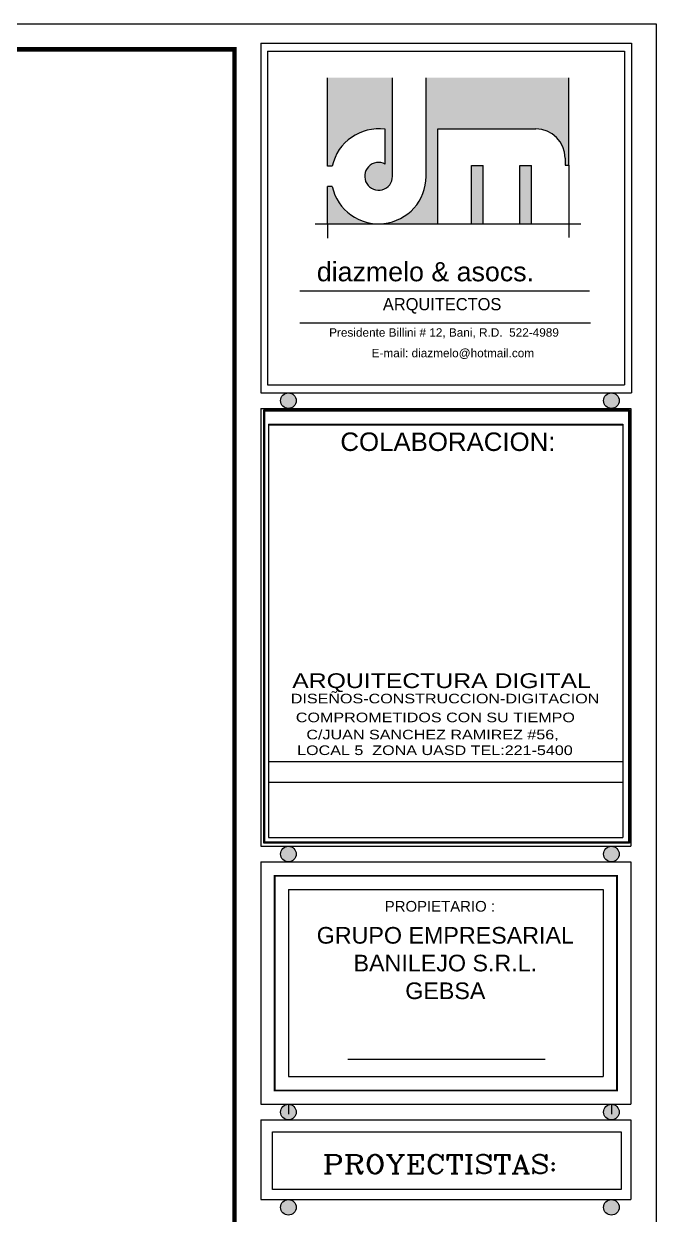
# Model space of a CAD drawing. Header units: feet. Extents: x 1019 to 2236, y -546 to 122.
# Drawn here: x 1108.02 to 1118.77, y -123.26 to -102.98 of the extents above; entities that cross this region are included whole.
import ezdxf
from ezdxf.enums import TextEntityAlignment as Align

# ---------------------------------------------------------------- set-up
doc = ezdxf.new("R2010")
doc.units = ezdxf.units.FT
doc.header["$LTSCALE"] = 0.05
doc.header["$MEASUREMENT"] = 0
for name, color, linetype in [('HOJA', 7, 'Continuous'), ('MARCO', 1, 'Continuous'), ('TARGETA', 7, 'Continuous'), ('TEXTO', 2, 'Continuous'), ('textos', 7, 'Continuous'), ('TEXXT', 2, 'Continuous')]:
    doc.layers.add(name, color=color, linetype=linetype)
doc.styles.add('DAMIAN', font='arial.ttf', dxfattribs={"height": 0.12})
doc.styles.get("Standard").update_dxf_attribs({"font": 'arial.ttf'})
doc.styles.add('TITTEXTM', font='romanc.shx')

# ---------------------------------------------------------------- blocks, each defined once
blk = doc.blocks.new('A$C6FFE63EF')
at = {"layer": 'TEXTO', "ltscale": 0.05}
h = blk.add_hatch(color=256, dxfattribs=at)
h.paths.add_polyline_path([(1.319, 2.87), (1.319, 2.479, 3.622679), (1.401, 2.342), (1.401, 3.449), (0.672, 3.449), (0.672, 2.457), (0.725, 2.457, -0.391497)])
h.paths.add_polyline_path([(1.246, 1.809, -0.351969), (0.725, 2.227), (0.672, 2.227), (0.672, 1.809)])
h.paths.add_polyline_path([(1.91, 2.875), (3.008, 2.875, -0.414214), (3.336, 2.547), (3.336, 2.466), (3.377, 2.466), (3.377, 3.449), (1.779, 3.449), (1.779, 2.342, -0.414214), (1.246, 1.809), (1.91, 1.809)])
h.paths.add_polyline_path([(2.418, 2.465), (2.287, 2.465), (2.287, 1.809), (2.418, 1.809)], flags=17)
h.paths.add_polyline_path([(2.959, 2.465), (2.828, 2.465), (2.828, 1.809), (2.959, 1.809)], flags=17)
for p, q in [((0.671, 2.456), (0.671, 3.448)), ((1.401, 2.341), (1.401, 3.448)), ((1.778, 2.341), (1.778, 3.448)), ((3.377, 2.465), (3.377, 3.448)), ((1.319, 2.479), (1.319, 2.869)), ((1.909, 1.808), (1.909, 2.874)), ((1.909, 2.874), (3.008, 2.874)), ((3.336, 2.546), (3.336, 2.465)), ((0.725, 2.456), (0.671, 2.456)), ((2.287, 1.808), (2.287, 2.464)), ((2.287, 2.464), (2.418, 2.464)), ((2.418, 1.808), (2.418, 2.464)), ((2.828, 1.808), (2.828, 2.464)), ((2.828, 2.464), (2.959, 2.464)), ((2.959, 1.808), (2.959, 2.464)), ((3.336, 2.465), (3.377, 2.465)), ((3.377, 2.465), (3.377, 1.653)), ((0.671, 1.808), (0.671, 2.227)), ((0.725, 2.227), (0.671, 2.227)), ((0.534, 1.808), (3.512, 1.808)), ((0.671, 1.808), (0.671, 1.647)), ((0.362, 1.057), (3.61, 1.057)), ((0.362, 0.698), (3.622, 0.698))]:
    blk.add_line(p, q, dxfattribs=at)
for centre, radius, start, end in [((1.245, 2.341), 0.533, 82.0412, 167.5619), ((3.008, 2.546), 0.328, 0, 90), ((1.245, 2.341), 0.156, 61.7263, 0), ((1.245, 2.341), 0.533, 192.4381, 0)]:
    blk.add_arc(centre, radius, start, end, dxfattribs=at)
at = {"layer": 'TEXTO', "ltscale": 0.3, "width": 13.01141, "attachment_point": 1}
for s, insert, char_height in [('{\\fSwis721 Blk BT|b0|i0|c0|p34;diazmelo & asocs.}', (0.552, 1.378), 0.21489), ('{\\fComic Sans MS|b0|i0|c0|p66;ARQUITECTOS}', (1.293, 0.975), 0.13753), ('{\\fArial|b0|i0|c0|p34;Presidente Billini # 12, Bani, R.D.  522-4989}', (0.69, 0.636), 0.09455), ('{\\fArial|b0|i0|c0|p34;E-mail: diazmelo@hotmail.com}', (1.167, 0.405), 0.09455)]:
    blk.add_mtext(s, dxfattribs=dict(at, insert=insert, char_height=char_height))

msp = doc.modelspace()

# ---------------------------------------------------------------- hatches: boundary and pattern name
at = {"layer": 'textos'}
h = msp.add_hatch(color=7, dxfattribs=at)
h.paths.add_polyline_path([(1112.65, -109.396, 1), (1112.384, -109.396, 1)])
h.paths.add_polyline_path([(1118.145, -109.396, 1), (1117.878, -109.396, 1)])
h = msp.add_hatch(color=7, dxfattribs=at)
h.paths.add_polyline_path([(1112.65, -117.114, 1), (1112.384, -117.114, 1)])
h.paths.add_polyline_path([(1118.145, -117.114, 1), (1117.878, -117.114, 1)])
h = msp.add_hatch(color=7, dxfattribs=at)
h.paths.add_polyline_path([(1112.517, -121.373, 1), (1112.517, -121.639, 1)])
h.paths.add_polyline_path([(1118.011, -121.373, 1), (1118.011, -121.639, 1)])
h = msp.add_hatch(color=7, dxfattribs=at)
h.paths.add_polyline_path([(1112.517, -122.994, 1), (1112.517, -123.26, 1)])
h.paths.add_polyline_path([(1118.011, -122.994, 1), (1118.011, -123.26, 1)])

# ---------------------------------------------------------------- linework, layer by layer
at = {"layer": 'HOJA', "color": 17, "linetype": 'Continuous'}
for p, q in [((1112.18, -115.54), (1118.207, -115.54)), ((1112.18, -115.892), (1118.207, -115.892))]:
    msp.add_line(p, q, dxfattribs=at)
at = {"layer": 'MARCO'}
msp.add_lwpolyline([(1054.272, -102.982), (1118.772, -102.982), (1118.772, -144.982), (1054.272, -144.982)], close=True, dxfattribs=at)
at = {"layer": 'MARCO', "const_width": 0.075}
msp.add_lwpolyline([(1111.6, -103.416), (1054.706, -103.416), (1054.706, -144.548), (1111.6, -144.548)], close=True, dxfattribs=at)
at = {"layer": 'TARGETA', "color": 3}
for p, q in [((1112.046, -103.313), (1118.353, -103.313)), ((1112.046, -103.313), (1112.046, -109.263)), ((1118.353, -103.313), (1118.353, -109.263)), ((1112.163, -103.445), (1118.236, -103.445)), ((1112.163, -103.445), (1112.163, -109.128)), ((1118.236, -103.445), (1118.236, -109.128)), ((1112.046, -109.263), (1118.353, -109.263)), ((1112.163, -109.128), (1118.218, -109.128)), ((1118.218, -109.128), (1118.236, -109.128)), ((1112.18, -109.796), (1112.18, -116.817)), ((1112.18, -109.796), (1118.207, -109.796)), ((1112.18, -109.809), (1112.18, -116.83)), ((1112.18, -109.809), (1118.207, -109.809)), ((1112.18, -109.809), (1112.18, -116.83)), ((1118.207, -109.796), (1118.207, -116.817)), ((1118.207, -109.809), (1118.207, -116.83)), ((1118.207, -109.809), (1118.207, -116.83)), ((1112.18, -116.83), (1118.207, -116.83)), ((1112.18, -116.83), (1118.207, -116.83)), ((1112.046, -117.247), (1118.341, -117.247)), ((1112.046, -117.247), (1112.046, -121.373)), ((1118.341, -117.247), (1118.341, -121.373)), ((1112.518, -117.719), (1117.869, -117.719)), ((1112.518, -117.719), (1112.518, -120.901)), ((1117.869, -117.719), (1117.869, -120.901)), ((1112.518, -120.901), (1117.869, -120.901)), ((1112.046, -121.373), (1118.341, -121.373)), ((1112.046, -121.639), (1112.046, -122.994)), ((1112.046, -121.639), (1118.341, -121.639)), ((1118.341, -121.639), (1118.341, -122.994)), ((1112.246, -122.824), (1112.246, -121.839)), ((1112.246, -121.839), (1118.178, -121.839)), ((1118.178, -121.839), (1118.178, -122.824)), ((1118.178, -122.824), (1112.246, -122.824)), ((1112.046, -122.994), (1118.341, -122.994))]:
    msp.add_line(p, q, dxfattribs=at)
at = {"layer": 'textos', "color": 7}
for p, q in [((1112.046, -109.531), (1112.046, -116.981)), ((1112.046, -109.531), (1118.341, -109.531)), ((1112.046, -109.531), (1118.341, -109.531)), ((1112.046, -109.531), (1118.341, -109.531)), ((1112.097, -116.93), (1112.097, -109.551)), ((1112.097, -109.551), (1118.321, -109.551)), ((1112.117, -116.91), (1112.117, -109.571)), ((1112.117, -109.571), (1118.301, -109.571)), ((1118.301, -109.571), (1118.301, -116.91)), ((1118.321, -109.551), (1118.321, -116.93)), ((1118.341, -109.531), (1118.341, -116.981)), ((1112.046, -116.981), (1118.341, -116.981)), ((1118.321, -116.93), (1112.097, -116.93)), ((1118.301, -116.91), (1112.117, -116.91)), ((1112.046, -117.247), (1118.341, -117.247)), ((1112.517, -121.373), (1112.517, -121.541)), ((1118.011, -121.373), (1118.011, -121.541))]:
    msp.add_line(p, q, dxfattribs=at)
for centre in [(1112.517, -109.396), (1118.011, -109.396), (1112.517, -117.114), (1112.517, -117.114), (1118.011, -117.114), (1118.011, -117.114), (1112.517, -121.506), (1118.011, -121.506), (1112.517, -123.127), (1118.011, -123.127)]:
    msp.add_circle(centre, 0.133, dxfattribs=at)
at = {"layer": 'TEXXT'}
msp.add_line((1113.53, -120.604), (1116.884, -120.604), dxfattribs=at)
at = {"layer": 'TEXXT', "const_width": 0.0314}
msp.add_lwpolyline([(1112.282, -117.483), (1118.105, -117.483), (1118.105, -121.137), (1112.282, -121.137), (1112.282, -117.483)], dxfattribs=at)

# ---------------------------------------------------------------- block references
at = {"xscale": 1.516622773005782, "yscale": 1.516622773005782, "zscale": 1.516622773005782}
msp.add_blockref('A$C6FFE63EF', (1112.163, -109.128), dxfattribs=at)

# ---------------------------------------------------------------- texts
at = {"layer": 'textos', "color": 7, "width": 1.2}
for s, height, style, p in [('ARQUITECTURA DIGITAL', 0.25136, 'DAMIAN', (1112.582, -114.037)), ('DISEÑOS-CONSTRUCCION-DIGITACION', 0.16338, 'DAMIAN', (1112.557, -114.385)), ('COMPROMETIDOS CON SU TIEMPO', 0.16338, 'DAMIAN', (1112.643, -114.706)), ('C/JUAN SANCHEZ RAMIREZ #56,  ', 0.16338, 'DAMIAN', (1112.823, -114.998)), ('LOCAL 5  ZONA UASD TEL:221-5400', 0.16338, 'DAMIAN', (1112.665, -115.265)), ('PROYECTISTAS:', 0.31511, 'TITTEXTM', (1113.1, -122.234))]:
    msp.add_text(s, height=height, dxfattribs=dict(at, style=style)).set_placement(p, align=Align.TOP_LEFT)
at = {"layer": 'textos', "color": 7, "style": 'DAMIAN'}
for s, insert, char_height, width, attachment_point in [('COLABORACION:', (1113.401, -109.938), 0.3142, 5.80704, 1), ('PROPIETARIO :', (1114.156, -117.912), 0.18158, 4.19495, 1), ('GRUPO EMPRESARIAL\\PBANILEJO S.R.L.\\PGEBSA', (1115.186, -118.355), 0.2832, 6.54268, 2)]:
    msp.add_mtext(s, dxfattribs=dict(at, insert=insert, char_height=char_height, width=width, attachment_point=attachment_point))

doc.saveas('drawing.dxf')
